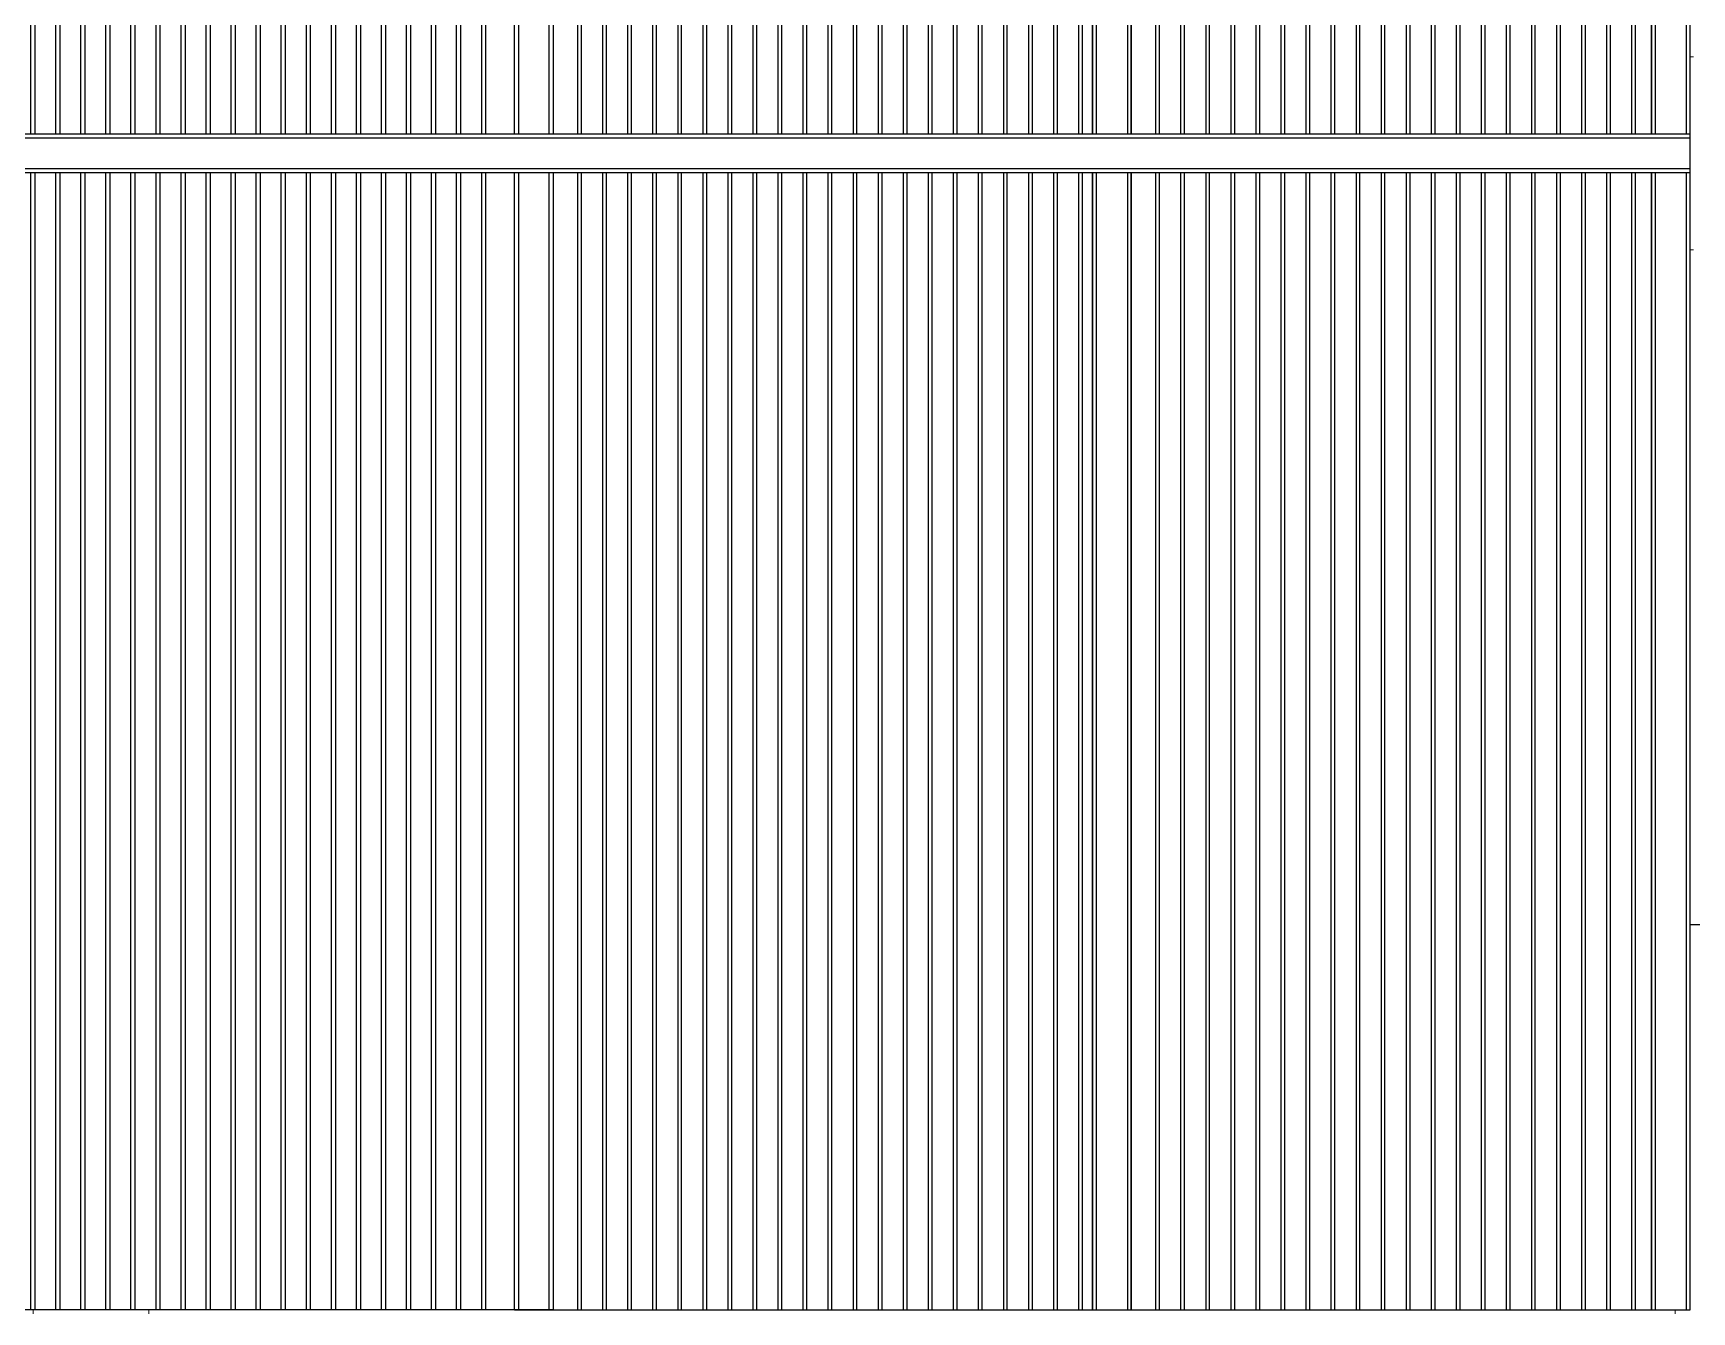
# Model space of a CAD drawing. Header units: millimetres. Extents: x 3774 to 718460, y -768339 to 192544.
# Drawn here: x 355364 to 359668, y -760919 to -757602 of the extents above; entities that cross this region are included whole.
import ezdxf

# ---------------------------------------------------------------- set-up
doc = ezdxf.new("R2010")
doc.units = ezdxf.units.MM
doc.set_wipeout_variables(frame=1)
for name, pattern in [('TA_GL_000.70000', [1.925, 0.7, -0.175, 0.175, -0.175, 0.7]), ('XKITLINE00', [0]), ('XKITLINE02', [4, 2, -2])]:
    doc.linetypes.add(name, pattern=pattern)
for name, color, linetype in [('000 - 0_SYM_DWG_GRIDLINE_MAIN_COLOR_251', 7, 'Continuous'), ('010 - ASPG_EXTR_MAIN_COLOR_2', 7, 'Continuous'), ('010 - ASPG_EXTR_WIPEOUT_', 7, 'Continuous'), ('010 - ASPG_FRAMING_MAIN_COLOR_1', 7, 'Continuous'), ('010 - ASPG_FRAMING_MAIN_COLOR_2', 7, 'Continuous'), ('010 - ASPG_FRAMING_SUB_COLOR_2', 7, 'Continuous'), ('010 - ASPG_FRAMING_WIPEOUT_', 7, 'Continuous')]:
    doc.layers.add(name, color=color, linetype=linetype)
doc.layers.add('Bolt', color=7, linetype='Continuous', lineweight=0)
doc.layers.add('Part', color=7, linetype='Continuous', lineweight=0)
doc.styles.add('TA', font='', dxfattribs={"height": 4.5})
doc.styles.get('TA').set_extended_font_data('Cordia New')

# ---------------------------------------------------------------- blocks, each defined once
blk = doc.blocks.new('*U5902')
at = {"layer": '000 - 0_SYM_DWG_GRIDLINE_MAIN_COLOR_251', "color": 7, "linetype": 'ByBlock', "ltscale": 5}
blk.add_line((10, 0), (-759, 0), dxfattribs=at)
at = {"color": 7, "style": 'TA', "flags": 1}
blk.add_attdef('LOCATION', (6, -6), '', height=4.5, rotation=270, dxfattribs=at)
blk = doc.blocks.new('W-1-PP19-SE-ENT3_20260407-104913_PP19_ENT3_ELE1_DIMS_1')
at = {"layer": '000 - 0_SYM_DWG_GRIDLINE_MAIN_COLOR_251', "color": 7, "linetype": 'TA_GL_000.70000', "xscale": 50.00000000000003, "yscale": 50.00000000000003, "zscale": 50.00000000000003, "rotation": 180}
blk.add_blockref('*U5902', (-27800, 106550), dxfattribs=at)
blk = doc.blocks.new('*A6373519')
at = {"layer": 'Part', "color": 7, "linetype": 'XKITLINE00', "lineweight": 0}
for p, q in [((2328.969518, -124.453462), (2179.563596, -124.453462)), ((2328.169484, -131.653462), (2328.969518, -131.653462))]:
    blk.add_line(p, q, dxfattribs=at)
blk = doc.blocks.new('*A13264208')
at = {"layer": 'Part', "color": 7, "linetype": 'XKITLINE00', "lineweight": 0}
for p, q in [((2363.049523, -106.453462), (2363.435963, -106.453462)), ((2363.049523, -110.453462), (2363.049523, -106.453462)), ((2363.049523, -110.453462), (2363.435963, -110.453462))]:
    blk.add_line(p, q, dxfattribs=at)
blk = doc.blocks.new('*A13304212')
at = {"layer": 'Part', "color": 7, "linetype": 'XKITLINE00', "lineweight": 0}
for p, q in [((2335.769518, -86.773462), (2334.969518, -86.773462)), ((2334.969518, -92.053462), (2334.969518, -86.773462)), ((2335.769518, -92.053462), (2335.769518, -86.773462)), ((2334.969518, -104.053462), (2334.969518, -92.621462)), ((2335.769518, -104.053462), (2335.769518, -92.621462)), ((2334.969518, -116.053462), (2334.969518, -104.621462)), ((2335.769518, -116.053462), (2335.769518, -104.621462)), ((2334.969518, -128.053462), (2334.969518, -116.621462)), ((2335.769518, -128.053462), (2335.769518, -116.621462)), ((2334.969518, -130.133462), (2334.969518, -128.621462)), ((2335.769518, -130.133462), (2335.769518, -128.621462)), ((2334.969518, -130.133462), (2335.769518, -130.133462))]:
    blk.add_line(p, q, dxfattribs=at)
blk = doc.blocks.new('*A13314213')
at = {"layer": 'Part', "color": 7, "linetype": 'XKITLINE00', "lineweight": 0}
for p, q in [((2359.449603, -86.773462), (2358.649603, -86.773462)), ((2358.649603, -92.053462), (2358.649603, -86.773462)), ((2359.449603, -92.053462), (2359.449603, -86.773462)), ((2358.649603, -104.053462), (2358.649603, -92.621462)), ((2359.449603, -104.053462), (2359.449603, -92.621462)), ((2358.649603, -116.053462), (2358.649603, -104.621462)), ((2359.449603, -116.053462), (2359.449603, -104.621462)), ((2358.649603, -128.053462), (2358.649603, -116.621462)), ((2359.449603, -128.053462), (2359.449603, -116.621462)), ((2358.649603, -130.133462), (2358.649603, -128.621462)), ((2359.449603, -130.133462), (2359.449603, -128.621462)), ((2358.649603, -130.133462), (2359.449603, -130.133462))]:
    blk.add_line(p, q, dxfattribs=at)
blk = doc.blocks.new('*A13374219')
at = {"layer": 'Part', "color": 7, "linetype": 'XKITLINE00', "lineweight": 0}
for p, q in [((2328.969518, -124.453462), (2328.969518, -78.053462)), ((2328.969518, -78.053462), (2331.369518, -78.053462)), ((2331.369518, -124.453462), (2331.369518, -78.053462)), ((2328.969518, -124.453462), (2331.369518, -124.453462))]:
    blk.add_line(p, q, dxfattribs=at)
blk = doc.blocks.new('*A13384220')
at = {"layer": 'Part', "color": 7, "linetype": 'XKITLINE00', "lineweight": 0}
for p, q in [((2363.049523, -124.453462), (2363.049523, -78.053462)), ((2363.049523, -78.053462), (2363.435963, -78.053462)), ((2365.449523, -84.533462), (2365.449523, -84.373462)), ((2365.449523, -108.533462), (2365.449523, -108.373462)), ((2363.049523, -124.453462), (2363.435963, -124.453462))]:
    blk.add_line(p, q, dxfattribs=at)
blk = doc.blocks.new('*A13944276')
at = {"layer": 'Part', "color": 7, "linetype": 'XKITLINE00', "lineweight": 0}
for p, q in [((2363.049523, -132.533462), (2363.049523, -124.453462)), ((2363.049523, -124.453462), (2363.435963, -124.453462)), ((2365.449523, -132.533462), (2365.449523, -132.373462)), ((2363.279433, -148.853462), (2363.435963, -148.853462))]:
    blk.add_line(p, q, dxfattribs=at)
blk = doc.blocks.new('*A13954277')
at = {"layer": 'Part', "color": 7, "linetype": 'XKITLINE00', "lineweight": 0}
for p, q in [((2328.969518, -132.533462), (2328.969518, -124.453462)), ((2328.969518, -124.453462), (2331.369518, -124.453462)), ((2331.369518, -132.533462), (2331.369518, -124.453462))]:
    blk.add_line(p, q, dxfattribs=at)
blk = doc.blocks.new('*A14034285')
at = {"layer": 'Part', "color": 7, "linetype": 'XKITLINE00', "lineweight": 0}
for p, q in [((2336.249518, -130.213462), (2334.489518, -130.213462)), ((2334.489518, -130.213462), (2334.489518, -130.293462)), ((2336.249518, -130.293462), (2334.489518, -130.293462)), ((2336.249518, -130.213462), (2336.249518, -130.293462))]:
    blk.add_line(p, q, dxfattribs=at)
blk = doc.blocks.new('*A14044286')
at = {"layer": 'Part', "color": 7, "linetype": 'XKITLINE00', "lineweight": 0}
for p, q in [((2334.329518, -130.453462), (2334.489518, -130.293462)), ((2334.489518, -130.293462), (2336.249518, -130.293462)), ((2336.249518, -130.293462), (2336.409518, -130.453462))]:
    blk.add_line(p, q, dxfattribs=at)
blk = doc.blocks.new('*A14054287')
at = {"layer": 'Part', "color": 7, "linetype": 'XKITLINE00', "lineweight": 0}
for p, q in [((2335.305518, -130.133462), (2335.305518, -130.173462)), ((2335.345518, -130.213462), (2335.345518, -130.133462)), ((2335.305518, -130.173462), (2334.865518, -130.173462)), ((2334.865518, -130.173462), (2334.865518, -130.213462))]:
    blk.add_line(p, q, dxfattribs=at)
blk = doc.blocks.new('*A14064288')
at = {"layer": 'Part', "color": 7, "linetype": 'XKITLINE00', "lineweight": 0}
for p, q in [((2334.969518, -128.573462), (2334.969518, -128.621462)), ((2334.969518, -128.621462), (2335.769518, -128.621462)), ((2335.769518, -128.621462), (2335.769518, -128.573462))]:
    blk.add_line(p, q, dxfattribs=at)
blk = doc.blocks.new('*A14074289')
at = {"layer": 'Part', "color": 7, "linetype": 'XKITLINE00', "lineweight": 0}
for p, q in [((2335.345518, -129.421462), (2335.345518, -128.621462)), ((2335.345518, -128.621462), (2335.393518, -128.621462)), ((2335.393518, -129.421462), (2335.393518, -128.621462)), ((2335.345518, -128.861462), (2335.393518, -128.861462)), ((2335.345518, -129.421462), (2335.393518, -129.421462))]:
    blk.add_line(p, q, dxfattribs=at)
blk = doc.blocks.new('*A14214303')
at = {"layer": 'Part', "color": 7, "linetype": 'XKITLINE00', "lineweight": 0}
for p, q in [((2335.345518, -117.421462), (2335.345518, -116.621462)), ((2335.345518, -116.621462), (2335.393518, -116.621462)), ((2335.393518, -117.421462), (2335.393518, -116.621462)), ((2335.345518, -116.861462), (2335.393518, -116.861462)), ((2335.345518, -117.421462), (2335.393518, -117.421462))]:
    blk.add_line(p, q, dxfattribs=at)
blk = doc.blocks.new('*A14224304')
at = {"layer": 'Part', "color": 7, "linetype": 'XKITLINE00', "lineweight": 0}
for p, q in [((2334.969518, -116.573462), (2334.969518, -116.621462)), ((2334.969518, -116.621462), (2335.769518, -116.621462)), ((2335.769518, -116.621462), (2335.769518, -116.573462))]:
    blk.add_line(p, q, dxfattribs=at)
blk = doc.blocks.new('*A14324314')
at = {"layer": 'Bolt', "color": 7, "linetype": 'XKITLINE00', "lineweight": 0}
for p, q in [((2330.257526, -129.933462), (2330.332118, -129.933462)), ((2330.369526, -129.821462), (2330.369526, -129.896054)), ((2330.369526, -130.045462), (2330.369526, -129.97087)), ((2330.481526, -129.933462), (2330.406934, -129.933462))]:
    blk.add_line(p, q, dxfattribs=at)
blk = doc.blocks.new('*A14334315')
at = {"layer": 'Bolt', "color": 7, "linetype": 'XKITLINE02', "lineweight": 0}
for p, q in [((2330.369526, -130.356822), (2330.369526, -130.013462)), ((2330.369526, -130.356822), (2330.369526, -130.013462)), ((2330.193526, -130.293462), (2330.193526, -130.213462)), ((2330.193526, -130.293462), (2330.193526, -130.213462)), ((2330.545526, -130.293462), (2330.545526, -130.213462)), ((2330.545526, -130.293462), (2330.545526, -130.213462))]:
    blk.add_line(p, q, dxfattribs=at)
blk = doc.blocks.new('*A14344316')
at = {"layer": 'Bolt', "color": 7, "linetype": 'XKITLINE02', "lineweight": 0}
for p, q in [((2335.456878, -129.933462), (2335.113518, -129.933462)), ((2335.345518, -129.877462), (2335.305518, -129.877462)), ((2335.345518, -129.989462), (2335.305518, -129.989462)), ((2335.393518, -129.877462), (2335.345518, -129.877462)), ((2335.393518, -129.989462), (2335.345518, -129.989462))]:
    blk.add_line(p, q, dxfattribs=at)
blk = doc.blocks.new('*A14354317')
at = {"layer": 'Bolt'}
for points in [[(2334.786, -130.213), (2334.786, -130.293), (2334.674, -130.293), (2334.674, -130.213)], [(2336.066, -130.213), (2336.066, -130.293), (2335.954, -130.293), (2335.954, -130.213)]]:
    blk.add_hatch(color=7, dxfattribs=at).paths.add_polyline_path(points, flags=17)
at = {"layer": 'Bolt', "color": 7, "linetype": 'XKITLINE00', "lineweight": 0}
for p, q in [((2334.73, -130.357), (2334.73, -130.013)), ((2336.01, -130.357), (2336.01, -130.013)), ((2334.674, -130.293), (2334.674, -130.213)), ((2334.786, -130.293), (2334.786, -130.213)), ((2335.954, -130.293), (2335.954, -130.213)), ((2336.066, -130.293), (2336.066, -130.213))]:
    blk.add_line(p, q, dxfattribs=at)
blk = doc.blocks.new('*A14364318')
at = {"layer": 'Bolt'}
for points in [[(2335.074, -128.573), (2335.074, -128.525), (2335.186, -128.525), (2335.186, -128.573)], [(2335.074, -128.621), (2335.074, -128.573), (2335.186, -128.573), (2335.186, -128.621)], [(2335.554, -128.573), (2335.554, -128.525), (2335.666, -128.525), (2335.666, -128.573)], [(2335.554, -128.621), (2335.554, -128.573), (2335.666, -128.573), (2335.666, -128.621)]]:
    blk.add_hatch(color=7, dxfattribs=at).paths.add_polyline_path(points, flags=17)
at = {"layer": 'Bolt', "color": 7, "linetype": 'XKITLINE00', "lineweight": 0}
for p, q in [((2335.13, -128.685), (2335.13, -128.341)), ((2335.61, -128.685), (2335.61, -128.341)), ((2335.074, -128.573), (2335.074, -128.525)), ((2335.074, -128.621), (2335.074, -128.573)), ((2335.186, -128.573), (2335.186, -128.525)), ((2335.186, -128.621), (2335.186, -128.573)), ((2335.554, -128.573), (2335.554, -128.525)), ((2335.554, -128.621), (2335.554, -128.573)), ((2335.666, -128.573), (2335.666, -128.525)), ((2335.666, -128.621), (2335.666, -128.573))]:
    blk.add_line(p, q, dxfattribs=at)
blk = doc.blocks.new('*A14384320')
at = {"layer": 'Bolt', "color": 7, "linetype": 'XKITLINE02', "lineweight": 0}
for p, q in [((2329.489522, -128.684822), (2329.489522, -128.341462)), ((2329.489522, -128.684822), (2329.489522, -128.341462)), ((2329.313522, -128.621462), (2329.313522, -128.573462)), ((2329.313522, -128.621462), (2329.313522, -128.573462)), ((2329.433522, -128.573462), (2329.433522, -128.525462)), ((2329.433522, -128.573462), (2329.433522, -128.525462)), ((2329.545522, -128.573462), (2329.545522, -128.525462)), ((2329.545522, -128.573462), (2329.545522, -128.525462)), ((2329.665522, -128.621462), (2329.665522, -128.573462)), ((2329.665522, -128.621462), (2329.665522, -128.573462))]:
    blk.add_line(p, q, dxfattribs=at)
blk = doc.blocks.new('*A14424324')
at = {"layer": 'Bolt', "color": 7, "linetype": 'XKITLINE02', "lineweight": 0}
for p, q in [((2329.489525, -116.684822), (2329.489525, -116.341462)), ((2329.489525, -116.684822), (2329.489525, -116.341462)), ((2329.313525, -116.621462), (2329.313525, -116.573462)), ((2329.313525, -116.621462), (2329.313525, -116.573462)), ((2329.433525, -116.573462), (2329.433525, -116.525462)), ((2329.433525, -116.573462), (2329.433525, -116.525462)), ((2329.545525, -116.573462), (2329.545525, -116.525462)), ((2329.545525, -116.573462), (2329.545525, -116.525462)), ((2329.665525, -116.621462), (2329.665525, -116.573462)), ((2329.665525, -116.621462), (2329.665525, -116.573462))]:
    blk.add_line(p, q, dxfattribs=at)
blk = doc.blocks.new('*A14444326')
at = {"layer": 'Bolt', "color": 7, "linetype": 'XKITLINE02', "lineweight": 0}
for p, q in [((2329.489522, -116.684822), (2329.489522, -116.341462)), ((2329.489522, -116.684822), (2329.489522, -116.341462)), ((2329.313522, -116.621462), (2329.313522, -116.573462)), ((2329.313522, -116.621462), (2329.313522, -116.573462)), ((2329.433522, -116.573462), (2329.433522, -116.525462)), ((2329.433522, -116.573462), (2329.433522, -116.525462)), ((2329.545522, -116.573462), (2329.545522, -116.525462)), ((2329.545522, -116.573462), (2329.545522, -116.525462)), ((2329.665522, -116.621462), (2329.665522, -116.573462)), ((2329.665522, -116.621462), (2329.665522, -116.573462))]:
    blk.add_line(p, q, dxfattribs=at)
blk = doc.blocks.new('*A14454327')
at = {"layer": 'Bolt'}
for points in [[(2335.074, -116.573), (2335.074, -116.525), (2335.186, -116.525), (2335.186, -116.573)], [(2335.074, -116.621), (2335.074, -116.573), (2335.186, -116.573), (2335.186, -116.621)], [(2335.554, -116.573), (2335.554, -116.525), (2335.666, -116.525), (2335.666, -116.573)], [(2335.554, -116.621), (2335.554, -116.573), (2335.666, -116.573), (2335.666, -116.621)]]:
    blk.add_hatch(color=7, dxfattribs=at).paths.add_polyline_path(points, flags=17)
at = {"layer": 'Bolt', "color": 7, "linetype": 'XKITLINE00', "lineweight": 0}
for p, q in [((2335.13, -116.685), (2335.13, -116.341)), ((2335.61, -116.685), (2335.61, -116.341)), ((2335.074, -116.573), (2335.074, -116.525)), ((2335.074, -116.621), (2335.074, -116.573)), ((2335.186, -116.573), (2335.186, -116.525)), ((2335.186, -116.621), (2335.186, -116.573)), ((2335.554, -116.573), (2335.554, -116.525)), ((2335.554, -116.621), (2335.554, -116.573)), ((2335.666, -116.573), (2335.666, -116.525)), ((2335.666, -116.621), (2335.666, -116.573))]:
    blk.add_line(p, q, dxfattribs=at)
blk = doc.blocks.new('*A14774359')
at = {"layer": 'Bolt', "color": 7, "linetype": 'XKITLINE00', "lineweight": 0}
for p, q in [((2330.257525, -106.973462), (2330.332117, -106.973462)), ((2330.369525, -106.861462), (2330.369525, -106.936054)), ((2330.369525, -107.085462), (2330.369525, -107.01087)), ((2330.481525, -106.973462), (2330.406933, -106.973462))]:
    blk.add_line(p, q, dxfattribs=at)
blk = doc.blocks.new('*A14784360')
at = {"layer": 'Bolt', "color": 7, "linetype": 'XKITLINE02', "lineweight": 0}
for p, q in [((2330.193525, -106.613462), (2330.193525, -106.693462)), ((2330.193525, -106.613462), (2330.193525, -106.693462)), ((2330.369525, -106.550102), (2330.369525, -106.893462)), ((2330.369525, -106.550102), (2330.369525, -106.893462)), ((2330.545525, -106.613462), (2330.545525, -106.693462)), ((2330.545525, -106.613462), (2330.545525, -106.693462))]:
    blk.add_line(p, q, dxfattribs=at)
blk = doc.blocks.new('*A14814363')
at = {"layer": 'Bolt', "color": 7, "linetype": 'XKITLINE02', "lineweight": 0}
for p, q in [((2330.193526, -106.613462), (2330.193526, -106.693462)), ((2330.193526, -106.613462), (2330.193526, -106.693462)), ((2330.369526, -106.550102), (2330.369526, -106.893462)), ((2330.369526, -106.550102), (2330.369526, -106.893462)), ((2330.545526, -106.613462), (2330.545526, -106.693462)), ((2330.545526, -106.613462), (2330.545526, -106.693462))]:
    blk.add_line(p, q, dxfattribs=at)
blk = doc.blocks.new('*A14824364')
at = {"layer": 'Bolt', "color": 7, "linetype": 'XKITLINE00', "lineweight": 0}
for p, q in [((2330.257526, -106.973462), (2330.332118, -106.973462)), ((2330.369526, -106.861462), (2330.369526, -106.936054)), ((2330.369526, -107.085462), (2330.369526, -107.01087)), ((2330.481526, -106.973462), (2330.406934, -106.973462))]:
    blk.add_line(p, q, dxfattribs=at)
blk = doc.blocks.new('*A14934375')
at = {"layer": 'Bolt', "color": 7, "linetype": 'XKITLINE02', "lineweight": 0}
for p, q in [((2329.489525, -128.684822), (2329.489525, -128.341462)), ((2329.489525, -128.684822), (2329.489525, -128.341462)), ((2329.313525, -128.621462), (2329.313525, -128.573462)), ((2329.313525, -128.621462), (2329.313525, -128.573462)), ((2329.433525, -128.573462), (2329.433525, -128.525462)), ((2329.433525, -128.573462), (2329.433525, -128.525462)), ((2329.545525, -128.573462), (2329.545525, -128.525462)), ((2329.545525, -128.573462), (2329.545525, -128.525462)), ((2329.665525, -128.621462), (2329.665525, -128.573462)), ((2329.665525, -128.621462), (2329.665525, -128.573462))]:
    blk.add_line(p, q, dxfattribs=at)
blk = doc.blocks.new('*A14964378')
at = {"layer": 'Bolt', "color": 7, "linetype": 'XKITLINE02', "lineweight": 0}
for p, q in [((2330.369525, -130.356822), (2330.369525, -130.013462)), ((2330.369525, -130.356822), (2330.369525, -130.013462)), ((2330.193525, -130.293462), (2330.193525, -130.213462)), ((2330.193525, -130.293462), (2330.193525, -130.213462)), ((2330.545525, -130.293462), (2330.545525, -130.213462)), ((2330.545525, -130.293462), (2330.545525, -130.213462))]:
    blk.add_line(p, q, dxfattribs=at)
blk = doc.blocks.new('*A14974379')
at = {"layer": 'Bolt', "color": 7, "linetype": 'XKITLINE00', "lineweight": 0}
for p, q in [((2330.257525, -129.933462), (2330.332117, -129.933462)), ((2330.369525, -129.821462), (2330.369525, -129.896054)), ((2330.369525, -130.045462), (2330.369525, -129.97087)), ((2330.481525, -129.933462), (2330.406933, -129.933462))]:
    blk.add_line(p, q, dxfattribs=at)
blk = doc.blocks.new('*A15174399')
at = {"layer": 'Part', "color": 7, "linetype": 'XKITLINE00', "lineweight": 0}
blk.add_line((2331.369605, -130.053462), (2331.369605, -124.453462), dxfattribs=at)
blk = doc.blocks.new('*A15184400')
at = {"layer": 'Part', "color": 7, "linetype": 'XKITLINE00', "lineweight": 0}
for p, q in [((2363.049523, -130.453462), (2331.369518, -130.453462)), ((2331.369518, -130.453462), (2331.369518, -132.533462)), ((2363.049523, -132.533462), (2363.049523, -130.453462)), ((2339.279433, -134.453462), (2339.439433, -134.453462)), ((2351.279433, -134.453462), (2351.439433, -134.453462))]:
    blk.add_line(p, q, dxfattribs=at)
blk = doc.blocks.new('*A15194401')
at = {"layer": 'Part', "color": 7, "linetype": 'XKITLINE00', "lineweight": 0}
for p, q in [((2362.889518, -128.053462), (2331.529518, -128.053462)), ((2331.529518, -128.573462), (2331.529518, -128.053462)), ((2362.889518, -128.573462), (2362.889518, -128.053462)), ((2362.889518, -128.573462), (2331.529518, -128.573462))]:
    blk.add_line(p, q, dxfattribs=at)
blk = doc.blocks.new('*A15204402')
at = {"layer": 'Part', "color": 7, "linetype": 'XKITLINE00', "lineweight": 0}
for p, q in [((2362.889518, -116.053462), (2331.529518, -116.053462)), ((2331.529518, -116.573462), (2331.529518, -116.053462)), ((2362.889518, -116.573462), (2362.889518, -116.053462)), ((2362.889518, -116.573462), (2331.529518, -116.573462))]:
    blk.add_line(p, q, dxfattribs=at)
blk = doc.blocks.new('*A15214403')
at = {"layer": 'Part', "color": 7, "linetype": 'XKITLINE00', "lineweight": 0}
for p, q in [((2358.649603, -116.573462), (2358.649603, -116.621462)), ((2358.649603, -116.621462), (2359.449603, -116.621462)), ((2359.449603, -116.621462), (2359.449603, -116.573462))]:
    blk.add_line(p, q, dxfattribs=at)
blk = doc.blocks.new('*A15224404')
at = {"layer": 'Part', "color": 7, "linetype": 'XKITLINE00', "lineweight": 0}
for p, q in [((2359.025603, -117.421462), (2359.025603, -116.621462)), ((2359.025603, -116.621462), (2359.073603, -116.621462)), ((2359.073603, -117.421462), (2359.073603, -116.621462)), ((2359.025603, -116.861462), (2359.073603, -116.861462)), ((2359.025603, -117.421462), (2359.073603, -117.421462))]:
    blk.add_line(p, q, dxfattribs=at)
blk = doc.blocks.new('*A15234405')
at = {"layer": 'Part', "color": 7, "linetype": 'XKITLINE00', "lineweight": 0}
for p, q in [((2358.649603, -128.573462), (2358.649603, -128.621462)), ((2358.649603, -128.621462), (2359.449603, -128.621462)), ((2359.449603, -128.621462), (2359.449603, -128.573462))]:
    blk.add_line(p, q, dxfattribs=at)
blk = doc.blocks.new('*A15244406')
at = {"layer": 'Part', "color": 7, "linetype": 'XKITLINE00', "lineweight": 0}
for p, q in [((2359.025603, -129.421462), (2359.025603, -128.621462)), ((2359.025603, -128.621462), (2359.073603, -128.621462)), ((2359.073603, -129.421462), (2359.073603, -128.621462)), ((2359.025603, -128.861462), (2359.073603, -128.861462)), ((2359.025603, -129.421462), (2359.073603, -129.421462))]:
    blk.add_line(p, q, dxfattribs=at)
blk = doc.blocks.new('*A15254407')
at = {"layer": 'Part', "color": 7, "linetype": 'XKITLINE00', "lineweight": 0}
for p, q in [((2358.985603, -130.133462), (2358.985603, -130.173462)), ((2359.025603, -130.213462), (2359.025603, -130.133462)), ((2358.985603, -130.173462), (2358.545603, -130.173462)), ((2358.545603, -130.173462), (2358.545603, -130.213462))]:
    blk.add_line(p, q, dxfattribs=at)
blk = doc.blocks.new('*A15264408')
at = {"layer": 'Part', "color": 7, "linetype": 'XKITLINE00', "lineweight": 0}
for p, q in [((2358.009603, -130.453462), (2358.169603, -130.293462)), ((2358.169603, -130.293462), (2359.929603, -130.293462)), ((2359.929603, -130.293462), (2360.089603, -130.453462))]:
    blk.add_line(p, q, dxfattribs=at)
blk = doc.blocks.new('*A15274409')
at = {"layer": 'Part', "color": 7, "linetype": 'XKITLINE00', "lineweight": 0}
for p, q in [((2359.929603, -130.213462), (2358.169603, -130.213462)), ((2358.169603, -130.213462), (2358.169603, -130.293462)), ((2359.929603, -130.293462), (2358.169603, -130.293462)), ((2359.929603, -130.213462), (2359.929603, -130.293462))]:
    blk.add_line(p, q, dxfattribs=at)
blk = doc.blocks.new('*A15324414')
at = {"layer": 'Bolt'}
for points in [[(2358.754, -116.573), (2358.754, -116.525), (2358.866, -116.525), (2358.866, -116.573)], [(2358.754, -116.621), (2358.754, -116.573), (2358.866, -116.573), (2358.866, -116.621)], [(2359.234, -116.573), (2359.234, -116.525), (2359.346, -116.525), (2359.346, -116.573)], [(2359.234, -116.621), (2359.234, -116.573), (2359.346, -116.573), (2359.346, -116.621)]]:
    blk.add_hatch(color=7, dxfattribs=at).paths.add_polyline_path(points, flags=17)
at = {"layer": 'Bolt', "color": 7, "linetype": 'XKITLINE00', "lineweight": 0}
for p, q in [((2358.81, -116.685), (2358.81, -116.341)), ((2359.29, -116.685), (2359.29, -116.341)), ((2358.754, -116.573), (2358.754, -116.525)), ((2358.754, -116.621), (2358.754, -116.573)), ((2358.866, -116.573), (2358.866, -116.525)), ((2358.866, -116.621), (2358.866, -116.573)), ((2359.234, -116.573), (2359.234, -116.525)), ((2359.234, -116.621), (2359.234, -116.573)), ((2359.346, -116.573), (2359.346, -116.525)), ((2359.346, -116.621), (2359.346, -116.573))]:
    blk.add_line(p, q, dxfattribs=at)
blk = doc.blocks.new('*A15334415')
at = {"layer": 'Bolt'}
for points in [[(2358.754, -128.573), (2358.754, -128.525), (2358.866, -128.525), (2358.866, -128.573)], [(2358.754, -128.621), (2358.754, -128.573), (2358.866, -128.573), (2358.866, -128.621)], [(2359.234, -128.573), (2359.234, -128.525), (2359.346, -128.525), (2359.346, -128.573)], [(2359.234, -128.621), (2359.234, -128.573), (2359.346, -128.573), (2359.346, -128.621)]]:
    blk.add_hatch(color=7, dxfattribs=at).paths.add_polyline_path(points, flags=17)
at = {"layer": 'Bolt', "color": 7, "linetype": 'XKITLINE00', "lineweight": 0}
for p, q in [((2358.81, -128.685), (2358.81, -128.341)), ((2359.29, -128.685), (2359.29, -128.341)), ((2358.754, -128.573), (2358.754, -128.525)), ((2358.754, -128.621), (2358.754, -128.573)), ((2358.866, -128.573), (2358.866, -128.525)), ((2358.866, -128.621), (2358.866, -128.573)), ((2359.234, -128.573), (2359.234, -128.525)), ((2359.234, -128.621), (2359.234, -128.573)), ((2359.346, -128.573), (2359.346, -128.525)), ((2359.346, -128.621), (2359.346, -128.573))]:
    blk.add_line(p, q, dxfattribs=at)
blk = doc.blocks.new('*A15344416')
at = {"layer": 'Bolt'}
for points in [[(2358.466, -130.213), (2358.466, -130.293), (2358.354, -130.293), (2358.354, -130.213)], [(2359.746, -130.213), (2359.746, -130.293), (2359.634, -130.293), (2359.634, -130.213)]]:
    blk.add_hatch(color=7, dxfattribs=at).paths.add_polyline_path(points, flags=17)
at = {"layer": 'Bolt', "color": 7, "linetype": 'XKITLINE00', "lineweight": 0}
for p, q in [((2358.41, -130.357), (2358.41, -130.013)), ((2359.69, -130.357), (2359.69, -130.013)), ((2358.354, -130.293), (2358.354, -130.213)), ((2358.466, -130.293), (2358.466, -130.213)), ((2359.634, -130.293), (2359.634, -130.213)), ((2359.746, -130.293), (2359.746, -130.213))]:
    blk.add_line(p, q, dxfattribs=at)
blk = doc.blocks.new('*A15354417')
at = {"layer": 'Bolt', "color": 7, "linetype": 'XKITLINE02', "lineweight": 0}
for p, q in [((2359.136963, -129.933462), (2358.793603, -129.933462)), ((2359.025603, -129.877462), (2358.985603, -129.877462)), ((2359.025603, -129.989462), (2358.985603, -129.989462)), ((2359.073603, -129.877462), (2359.025603, -129.877462)), ((2359.073603, -129.989462), (2359.025603, -129.989462))]:
    blk.add_line(p, q, dxfattribs=at)
blk = doc.blocks.new('W-1-PP19-SE-ENT3_20260407-111149_PP19_ENT3_SE_ELE3')
at = {"color": 7, "lineweight": 0, "xscale": 125, "yscale": 125, "zscale": 125}
for name in ['*A13374219', '*A13384220', '*A13304212', '*A13314213', '*A13264208', '*A14784360', '*A14814363', '*A14774359', '*A14824364', '*A15204402', '*A14444326', '*A14424324', '*A14454327', '*A15324414', '*A14224304', '*A14214303', '*A15214403', '*A15224404', '*A6373519', '*A13954277', '*A15174399', '*A13944276', '*A15194401', '*A14384320', '*A14934375', '*A14364318', '*A15334415', '*A14064288', '*A14074289', '*A15234405', '*A15244406', '*A14974379', '*A14324314', '*A14344316', '*A15354417', '*A14964378', '*A14334315', '*A14034285', '*A14354317', '*A14054287', '*A15274409', '*A15344416', '*A15254407', '*A15184400', '*A14044286', '*A15264408']:
    blk.add_blockref(name, (-296446.190625, 122106.68275), dxfattribs=at)
blk = doc.blocks.new('*U5959')
at = {"color": 7}
blk.add_wipeout([(50, 0), (1450, 0), (1450, 12350), (50, 12350)], dxfattribs=at).dxf.layer = '010 - ASPG_EXTR_WIPEOUT_'
at = {"layer": '010 - ASPG_EXTR_MAIN_COLOR_2', "color": 7}
for points in [[(113.3, 0), (123.5, 0), (123.5, 12350), (113.3, 12350)], [(178.3, 0), (188.5, 0), (188.5, 12350), (178.3, 12350)], [(243.3, 0), (253.5, 0), (253.5, 12350), (243.3, 12350)], [(308.3, 0), (318.5, 0), (318.5, 12350), (308.3, 12350)], [(373.3, 0), (383.5, 0), (383.5, 12350), (373.3, 12350)], [(438.3, 0), (448.5, 0), (448.5, 12350), (438.3, 12350)], [(503.3, 0), (513.5, 0), (513.5, 12350), (503.3, 12350)], [(568.3, 0), (578.5, 0), (578.5, 12350), (568.3, 12350)], [(633.3, 0), (643.5, 0), (643.5, 12350), (633.3, 12350)], [(698.3, 0), (708.5, 0), (708.5, 12350), (698.3, 12350)], [(763.3, 0), (773.5, 0), (773.5, 12350), (763.3, 12350)], [(828.3, 0), (838.5, 0), (838.5, 12350), (828.3, 12350)], [(893.3, 0), (903.5, 0), (903.5, 12350), (893.3, 12350)], [(958.3, 0), (968.5, 0), (968.5, 12350), (958.3, 12350)], [(1023.3, 0), (1033.5, 0), (1033.5, 12350), (1023.3, 12350)], [(1088.3, 0), (1098.5, 0), (1098.5, 12350), (1088.3, 12350)], [(1153.3, 0), (1163.5, 0), (1163.5, 12350), (1153.3, 12350)], [(1218.3, 0), (1228.5, 0), (1228.5, 12350), (1218.3, 12350)], [(1283.3, 0), (1293.5, 0), (1293.5, 12350), (1283.3, 12350)], [(1348.3, 0), (1358.5, 0), (1358.5, 12350), (1348.3, 12350)], [(1413.3, 0), (1423.5, 0), (1423.5, 12350), (1413.3, 12350)]]:
    blk.add_lwpolyline(points, close=True, dxfattribs=at)
at = {"layer": '010 - ASPG_FRAMING_SUB_COLOR_2', "color": 7}
blk.add_lwpolyline([(50, 0), (1450, 0), (1450, 12350), (50, 12350)], close=True, dxfattribs=at)
at = {"color": 7}
for points in [[(-50, 0), (50, 0), (50, 12350), (-50, 12350)], [(1450, 0), (1550, 0), (1550, 12350), (1450, 12350)]]:
    blk.add_wipeout(points, dxfattribs=at).dxf.layer = '010 - ASPG_EXTR_WIPEOUT_'
at = {"layer": '010 - ASPG_FRAMING_MAIN_COLOR_1', "color": 7}
for points in [[(-50, 0), (-40, 0), (-40, 12350), (-50, 12350)], [(40, 0), (50, 0), (50, 12350), (40, 12350)], [(1450, 0), (1460, 0), (1460, 12350), (1450, 12350)], [(1540, 0), (1550, 0), (1550, 12350), (1540, 12350)]]:
    blk.add_lwpolyline(points, close=True, dxfattribs=at)
at = {"layer": '010 - ASPG_FRAMING_SUB_COLOR_2', "color": 7}
for points in [[(-50, 0), (50, 0), (50, 12350), (-50, 12350)], [(1450, 0), (1550, 0), (1550, 12350), (1450, 12350)]]:
    blk.add_lwpolyline(points, close=True, dxfattribs=at)
blk = doc.blocks.new('*U5960')
at = {"color": 7}
blk.add_wipeout([(50, 0), (1400, 0), (1400, 12350), (50, 12350)], dxfattribs=at).dxf.layer = '010 - ASPG_EXTR_WIPEOUT_'
at = {"layer": '010 - ASPG_EXTR_MAIN_COLOR_2', "color": 7}
for points in [[(113.3, 0), (123.5, 0), (123.5, 12350), (113.3, 12350)], [(178.3, 0), (188.5, 0), (188.5, 12350), (178.3, 12350)], [(243.3, 0), (253.5, 0), (253.5, 12350), (243.3, 12350)], [(308.3, 0), (318.5, 0), (318.5, 12350), (308.3, 12350)], [(373.3, 0), (383.5, 0), (383.5, 12350), (373.3, 12350)], [(438.3, 0), (448.5, 0), (448.5, 12350), (438.3, 12350)], [(503.3, 0), (513.5, 0), (513.5, 12350), (503.3, 12350)], [(568.3, 0), (578.5, 0), (578.5, 12350), (568.3, 12350)], [(633.3, 0), (643.5, 0), (643.5, 12350), (633.3, 12350)], [(698.3, 0), (708.5, 0), (708.5, 12350), (698.3, 12350)], [(763.3, 0), (773.5, 0), (773.5, 12350), (763.3, 12350)], [(828.3, 0), (838.5, 0), (838.5, 12350), (828.3, 12350)], [(893.3, 0), (903.5, 0), (903.5, 12350), (893.3, 12350)], [(958.3, 0), (968.5, 0), (968.5, 12350), (958.3, 12350)], [(1023.3, 0), (1033.5, 0), (1033.5, 12350), (1023.3, 12350)], [(1088.3, 0), (1098.5, 0), (1098.5, 12350), (1088.3, 12350)], [(1153.3, 0), (1163.5, 0), (1163.5, 12350), (1153.3, 12350)], [(1218.3, 0), (1228.5, 0), (1228.5, 12350), (1218.3, 12350)], [(1283.3, 0), (1293.5, 0), (1293.5, 12350), (1283.3, 12350)], [(1348.3, 0), (1358.5, 0), (1358.5, 12350), (1348.3, 12350)]]:
    blk.add_lwpolyline(points, close=True, dxfattribs=at)
at = {"layer": '010 - ASPG_FRAMING_SUB_COLOR_2', "color": 7}
blk.add_lwpolyline([(50, 0), (1400, 0), (1400, 12350), (50, 12350)], close=True, dxfattribs=at)
at = {"color": 7}
for points in [[(-50, 0), (50, 0), (50, 12350), (-50, 12350)], [(1400, 0), (1500, 0), (1500, 12350), (1400, 12350)]]:
    blk.add_wipeout(points, dxfattribs=at).dxf.layer = '010 - ASPG_EXTR_WIPEOUT_'
at = {"layer": '010 - ASPG_FRAMING_MAIN_COLOR_1', "color": 7}
for points in [[(-50, 0), (-40, 0), (-40, 12350), (-50, 12350)], [(40, 0), (50, 0), (50, 12350), (40, 12350)], [(1400, 0), (1410, 0), (1410, 12350), (1400, 12350)], [(1490, 0), (1500, 0), (1500, 12350), (1490, 12350)]]:
    blk.add_lwpolyline(points, close=True, dxfattribs=at)
at = {"layer": '010 - ASPG_FRAMING_SUB_COLOR_2', "color": 7}
for points in [[(-50, 0), (50, 0), (50, 12350), (-50, 12350)], [(1400, 0), (1500, 0), (1500, 12350), (1400, 12350)]]:
    blk.add_lwpolyline(points, close=True, dxfattribs=at)
blk = doc.blocks.new('*U7965')
at = {"color": 7}
blk.add_wipeout([(0, -40), (4413, -40), (4413, 40), (0, 40)], dxfattribs=at).dxf.layer = '010 - ASPG_FRAMING_WIPEOUT_'
at = {"layer": '010 - ASPG_FRAMING_MAIN_COLOR_2', "color": 7}
blk.add_lwpolyline([(0, -40), (4413, -40), (4413, 40), (0, 40)], close=True, dxfattribs=at)
at = {"color": 7}
for points in [[(0, 40), (4493.8, 40), (4493.8, 50), (0, 50)], [(0, -50), (4493.8, -50), (4493.8, -40), (0, -40)]]:
    blk.add_wipeout(points, dxfattribs=at).dxf.layer = '010 - ASPG_FRAMING_WIPEOUT_'
at = {"layer": '010 - ASPG_FRAMING_MAIN_COLOR_1', "color": 7}
for points in [[(0, 40), (4493.8, 40), (4493.8, 50), (0, 50)], [(0, -50), (4493.8, -50), (4493.8, -40), (0, -40)]]:
    blk.add_lwpolyline(points, close=True, dxfattribs=at)
blk = doc.blocks.new('*U7962')
at = {"color": 7}
blk.add_wipeout([(50, 0), (1416.3, 0), (1416.3, 12350), (50, 12350)], dxfattribs=at).dxf.layer = '010 - ASPG_EXTR_WIPEOUT_'
at = {"layer": '010 - ASPG_EXTR_MAIN_COLOR_2', "color": 7}
for points in [[(125, 0), (135.2, 0), (135.2, 12350), (125, 12350)], [(190, 0), (200.2, 0), (200.2, 12350), (190, 12350)], [(255, 0), (265.2, 0), (265.2, 12350), (255, 12350)], [(320, 0), (330.2, 0), (330.2, 12350), (320, 12350)], [(385, 0), (395.2, 0), (395.2, 12350), (385, 12350)], [(450, 0), (460.2, 0), (460.2, 12350), (450, 12350)], [(515, 0), (525.2, 0), (525.2, 12350), (515, 12350)], [(580, 0), (590.2, 0), (590.2, 12350), (580, 12350)], [(645, 0), (655.2, 0), (655.2, 12350), (645, 12350)], [(710, 0), (720.2, 0), (720.2, 12350), (710, 12350)], [(775, 0), (785.2, 0), (785.2, 12350), (775, 12350)], [(840, 0), (850.2, 0), (850.2, 12350), (840, 12350)], [(905, 0), (915.2, 0), (915.2, 12350), (905, 12350)], [(970, 0), (980.2, 0), (980.2, 12350), (970, 12350)], [(1035, 0), (1045.2, 0), (1045.2, 12350), (1035, 12350)], [(1100, 0), (1110.2, 0), (1110.2, 12350), (1100, 12350)], [(1165, 0), (1175.2, 0), (1175.2, 12350), (1165, 12350)], [(1230, 0), (1240.2, 0), (1240.2, 12350), (1230, 12350)], [(1295, 0), (1305.2, 0), (1305.2, 12350), (1295, 12350)]]:
    blk.add_lwpolyline(points, close=True, dxfattribs=at)
at = {"layer": '010 - ASPG_FRAMING_SUB_COLOR_2', "color": 7}
blk.add_lwpolyline([(50, 0), (1416.3, 0), (1416.3, 12350), (50, 12350)], close=True, dxfattribs=at)
at = {"color": 7}
blk.add_wipeout([(-50, 0), (50, 0), (50, 12350), (-50, 12350)], dxfattribs=at).dxf.layer = '010 - ASPG_EXTR_WIPEOUT_'
at = {"layer": '010 - ASPG_FRAMING_MAIN_COLOR_1', "color": 7}
for points in [[(-50, 0), (-40, 0), (-40, 12350), (-50, 12350)], [(40, 0), (50, 0), (50, 12350), (40, 12350)]]:
    blk.add_lwpolyline(points, close=True, dxfattribs=at)
at = {"layer": '010 - ASPG_FRAMING_SUB_COLOR_2', "color": 7}
blk.add_lwpolyline([(-50, 0), (50, 0), (50, 12350), (-50, 12350)], close=True, dxfattribs=at)
blk = doc.blocks.new('W-1-PP19-SE-ENT3_20260407-131650_PP19_ENT3_ASPG_ELE3')
at = {"color": 7}
blk.add_blockref('*U5959', (-4026, 105550), dxfattribs=at)
at = {"color": 7, "xscale": -1}
blk.add_blockref('*U7962', (-4026, 105550), dxfattribs=at)
at = {"color": 7}
blk.add_blockref('*U5960', (-2526, 105550), dxfattribs=at)
at = {"color": 7, "rotation": 180}
blk.add_blockref('*U7965', (-1026, 108550), dxfattribs=at)

msp = doc.modelspace()

# ---------------------------------------------------------------- block references
at = {"color": 7}
msp.add_blockref('W-1-PP19-SE-ENT3_20260407-111149_PP19_ENT3_SE_ELE3', (360689.371, -866463.718), dxfattribs=at)

# ---------------------------------------------------------------- next in the draw order: block references
msp.add_blockref('W-1-PP19-SE-ENT3_20260407-104913_PP19_ENT3_ELE1_DIMS_1', (360689.371, -866463.718), dxfattribs=at)

# ---------------------------------------------------------------- next in the draw order: block references
msp.add_blockref('W-1-PP19-SE-ENT3_20260407-131650_PP19_ENT3_ASPG_ELE3', (360689.371, -866463.718), dxfattribs=at)

doc.saveas('drawing.dxf')
